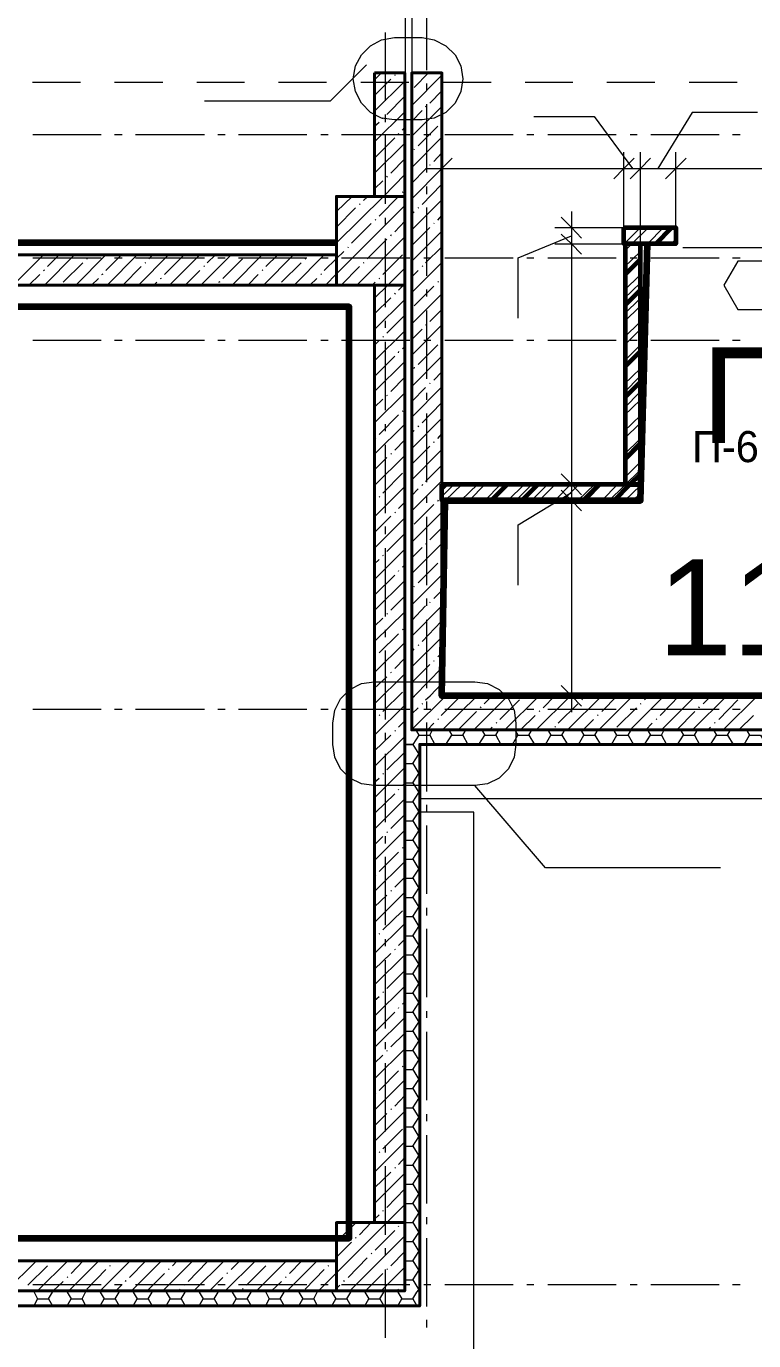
# Model space of a CAD drawing. Header units: millimetres. Extents: x -249154 to 415037, y -45458 to 354837.
# Drawn here: x -148140 to -142819, y 4701 to 14311 of the extents above; entities that cross this region are included whole.
import ezdxf

# ---------------------------------------------------------------- set-up
doc = ezdxf.new("R2010")
doc.units = ezdxf.units.MM
for name, color, linetype, lineweight in [('522 подвал шпакл финишная', 3, 'Continuous', 60), ('6.1.1) Кирпич 4 вып 28 п.', 20, 'Continuous', 60), ('696 покраска подвал', 211, 'Continuous', 120)]:
    doc.layers.add(name, color=color, linetype=linetype, lineweight=lineweight)
doc.layers.add('PDF _Текст', color=7, linetype='Continuous')
doc.styles.get("Standard").update_dxf_attribs({"font": 'arial.ttf'})

msp = doc.modelspace()

# ---------------------------------------------------------------- hatches: boundary and pattern name
at = {"layer": '6.1.1) Кирпич 4 вып 28 п.', "ltscale": 0.5}
h = msp.add_hatch(dxfattribs=at)
h.set_pattern_fill('ANSI32', color=256, scale=50)
h.paths.add_polyline_path([(-143770.4, 12838.9), (-143389.1, 12838.9), (-143389.1, 12720.3), (-143770.4, 12720.3)])
h = msp.add_hatch(dxfattribs=at)
h.set_pattern_fill('ANSI32', color=256, scale=50)
h.paths.add_polyline_path([(-143759.7, 10959.8), (-143647.5, 10959.8), (-143647.5, 12720.3), (-143759.7, 12720.3)])
h = msp.add_hatch(dxfattribs=at)
h.set_pattern_fill('ANSI32', color=256, scale=50)
h.paths.add_polyline_path([(-145100.6, 10962.2), (-143647.5, 10962.2), (-143647.5, 10843.6), (-145100.6, 10843.6)])

# ---------------------------------------------------------------- linework, layer by layer
at = {"lineweight": 9}
for points in [[(-145261.6, 8666.1), (-141207.4, 8666.1), (-141207.4, 909.4), (-104461.4, 909.4), (-104461.4, 23425.5), (-109621.2, 23425.5), (-118310, 23425.5), (-136505.1, 23425.5), (-136505.1, 29131.9), (-145320.9, 29131.9), (-145320.9, 28729.4)], [(-145363.2, 8564.4), (-145367.5, 8564.4), (-145367.5, 28632)], [(-145320.9, 28632), (-145320.9, 9157.5)], [(-145210.7, 13991.2), (-145210.7, 14495.3)], [(-145511.5, 13766.7), (-145511.5, 14266.6)], [(-145651.3, 14029.3), (-145918.2, 13762.4), (-146837.5, 13762.4)], [(-145592, 13919.2), (-145541.2, 13970)], [(-145443.7, 13953.1), (-145439.5, 13957.3)], [(-145320.9, 13961.5), (-145312.4, 13970)], [(-145320.9, 13732.8), (-145100.6, 13953.1)], [(-145303.9, 13864.1), (-145198, 13970)], [(-148095.7, 13902.2), (-147744.1, 13902.2)], [(-147494.1, 13902.2), (-147142.5, 13902.2)], [(-146892.6, 13902.2), (-146545.2, 13902.2)], [(-146295.2, 13902.2), (-145943.6, 13902.2)], [(-145693.7, 13902.2), (-145342.1, 13902.2)], [(-145592, 13804.8), (-145473.4, 13923.4)], [(-145592, 13690.4), (-145371.7, 13910.7)], [(-145210.7, 13838.7), (-145210.7, 13893.8)], [(-145189.6, 13749.7), (-145100.6, 13838.7)], [(-145092.1, 13902.2), (-144740.5, 13902.2)], [(-144490.6, 13902.2), (-144143.2, 13902.2)], [(-143893.2, 13902.2), (-143541.6, 13902.2)], [(-143291.7, 13902.2), (-142940.1, 13902.2)], [(-145503, 13665), (-145371.7, 13800.6)], [(-145592, 13465.9), (-145371.7, 13686.2)], [(-145511.5, 13609.9), (-145511.5, 13665)], [(-145320.9, 13508.2), (-145100.6, 13724.3)], [(-145320.9, 13618.4), (-145244.6, 13694.6)], [(-145219.2, 13724.3), (-145210.7, 13728.5)], [(-145210.7, 13241.4), (-145210.7, 13741.2)], [(-144427, 13652.3), (-143986.4, 13652.3), (-143706.8, 13271)], [(-142791.8, 13681.9), (-143270.5, 13681.9), (-143520.4, 13271)], [(-145592, 13580.3), (-145558.1, 13609.9)], [(-145532.7, 13635.3), (-145528.5, 13643.8)], [(-145388.7, 13550.6), (-145371.7, 13571.8)], [(-145274.3, 13436.2), (-145130.2, 13580.3)], [(-145104.8, 13609.9), (-145100.6, 13614.2)], [(-148091.5, 13521), (-147591.6, 13521)], [(-147494.1, 13521), (-147439.1, 13521)], [(-147341.6, 13521), (-146837.5, 13521)], [(-146740.1, 13521), (-146685, 13521)], [(-146587.5, 13521), (-146087.7, 13521)], [(-145986, 13521), (-145930.9, 13521)], [(-145833.5, 13521), (-145333.6, 13521)], [(-145592, 13237.1), (-145371.7, 13457.4)], [(-145587.8, 13351.5), (-145443.7, 13495.5)], [(-145511.5, 13012.6), (-145511.5, 13512.5)], [(-145418.3, 13525.2), (-145414.1, 13529.4)], [(-145320.9, 13279.5), (-145100.6, 13499.8)], [(-145231.9, 13521), (-145181.1, 13521)], [(-145079.4, 13521), (-144579.5, 13521)], [(-144477.9, 13521), (-144427, 13521)], [(-144325.3, 13521), (-143825.5, 13521)], [(-143723.8, 13521), (-143672.9, 13521)], [(-143571.3, 13521), (-143071.4, 13521)], [(-142973.9, 13521), (-142918.9, 13521)], [(-145303.9, 13410.8), (-145299.7, 13415)], [(-145159.9, 13321.8), (-145100.6, 13385.4)], [(-145100.6, 13376.9), (-145100.6, 13271), (-145100.6, 13152.4)], [(-144274.5, 12720.3), (-144151.7, 12720.3), (-143647.5, 12720.3), (-143647.5, 13271), (-143647.5, 13389.6)], [(-144274.5, 12838.9), (-144151.7, 12838.9), (-143770.4, 12838.9), (-143770.4, 13271), (-143770.4, 13389.6)], [(-143389.1, 12838.9), (-143389.1, 13271), (-143389.1, 13389.6)], [(-145473.4, 13237.1), (-145371.7, 13343)], [(-145320.9, 13050.7), (-145100.6, 13271)], [(-145320.9, 13165.1), (-145219.2, 13266.8)], [(-145219.2, 13271), (-143770.4, 13271), (-143647.5, 13271), (-143389.1, 13271), (-142287.7, 13271), (-140355.9, 13271), (-139135.8, 13271)], [(-145189.6, 13296.4), (-145185.3, 13300.7)], [(-145871.6, 12728.8), (-145528.5, 13067.7), (-145371.7, 13228.6)], [(-145592, 13122.7), (-145532.7, 13182)], [(-145503, 13207.5), (-145498.8, 13215.9)], [(-145388.7, 13097.3), (-145384.4, 13101.6)], [(-145244.6, 13008.4), (-145104.8, 13152.4)], [(-145210.7, 13084.6), (-145210.7, 13139.7)], [(-145952.1, 12419.5), (-145871.6, 12500), (-145371.7, 12999.9)], [(-145871.6, 12957.5), (-145757.2, 13067.7)], [(-145871.6, 12843.1), (-145731.8, 12982.9)], [(-145702.2, 13008.4), (-145697.9, 13012.6)], [(-145672.5, 13038), (-145642.8, 13067.7)], [(-145558.1, 12923.6), (-145418.3, 13067.7)], [(-145320.9, 12822), (-145100.6, 13042.2)], [(-145274.3, 12982.9), (-145270, 12987.2)], [(-145210.7, 12487.3), (-145210.7, 12987.2)], [(-145587.8, 12894), (-145583.5, 12898.2)], [(-145511.5, 12860.1), (-145511.5, 12910.9)], [(-145443.7, 12809.2), (-145371.7, 12885.5)], [(-145320.9, 12936.3), (-145303.9, 12953.3)], [(-145130.2, 12894), (-145100.6, 12927.9)], [(-144151.7, 12957.5), (-144151.7, 12720.3), (-144151.7, 10962.2), (-144151.7, 10843.6), (-144151.7, 9297.3)], [(-145761.5, 12724.5), (-145617.4, 12868.6)], [(-145473.4, 12779.6), (-145469.2, 12788.1)], [(-145320.9, 12707.6), (-145189.6, 12838.9)], [(-145320.9, 12593.2), (-145100.6, 12813.5)], [(-145159.9, 12868.6), (-145155.7, 12872.8)], [(-143770.4, 12716.1), (-143766.1, 12720.3), (-143647.5, 12838.9)], [(-143770.4, 12830.4), (-143761.9, 12838.9)], [(-143770.4, 12661), (-143711.1, 12720.3), (-143588.2, 12838.9)], [(-143596.7, 12720.3), (-143478.1, 12838.9)], [(-143537.4, 12720.3), (-143418.8, 12838.9)], [(-145786.9, 12694.9), (-145782.6, 12699.1)], [(-145723.3, 12419.5), (-145371.7, 12771.1)], [(-145647.1, 12610.1), (-145503, 12754.2)], [(-145511.5, 12258.5), (-145511.5, 12758.4)], [(-145219.2, 12580.5), (-145100.6, 12699.1)], [(-144541.4, 12178), (-144541.4, 12618.6), (-144151.7, 12779.6)], [(-143423, 12720.3), (-143389.1, 12754.2)], [(-143338.3, 12694.9), (-142338.5, 12694.9)], [(-148235.5, 12419.5), (-148015.2, 12639.8)], [(-148129.6, 12639.8), (-148125.3, 12639.8)], [(-148091.5, 12618.6), (-147591.6, 12618.6)], [(-148006.7, 12419.5), (-147786.4, 12639.8)], [(-147985.5, 12555.1), (-147900.8, 12639.8)], [(-147778, 12419.5), (-147557.7, 12639.8)], [(-147697.5, 12610.1), (-147693.2, 12614.4)], [(-147672.1, 12639.8), (-147672.1, 12639.8)], [(-147557.7, 12525.4), (-147443.3, 12639.8)], [(-147549.2, 12419.5), (-147328.9, 12639.8)], [(-147494.1, 12618.6), (-147439.1, 12618.6)], [(-147341.6, 12618.6), (-146837.5, 12618.6)], [(-147320.4, 12419.5), (-147100.1, 12639.8)], [(-147244.2, 12610.1), (-147214.5, 12639.8)], [(-147129.8, 12495.8), (-146985.8, 12639.8)], [(-147091.7, 12419.5), (-146871.4, 12639.8)], [(-146862.9, 12419.5), (-146642.6, 12639.8)], [(-146816.3, 12580.5), (-146757, 12639.8)], [(-146740.1, 12618.6), (-146685, 12618.6)], [(-146701.9, 12466.1), (-146557.9, 12610.1)], [(-146634.1, 12419.5), (-146413.9, 12639.8)], [(-146587.5, 12618.6), (-146087.7, 12618.6)], [(-146528.2, 12639.8), (-146528.2, 12639.8)], [(-146405.4, 12419.5), (-146185.1, 12639.8)], [(-146388.4, 12555.1), (-146299.5, 12639.8)], [(-146180.9, 12419.5), (-145960.6, 12639.8)], [(-146100.4, 12610.1), (-146096.1, 12614.4)], [(-146075, 12639.8), (-146075, 12639.8)], [(-145986, 12618.6), (-145930.9, 12618.6)], [(-145960.6, 12525.4), (-145871.6, 12614.4), (-145816.5, 12665.2)], [(-145833.5, 12618.6), (-145333.6, 12618.6)], [(-145532.7, 12495.8), (-145388.7, 12639.8)], [(-145231.9, 12618.6), (-145181.1, 12618.6)], [(-145079.4, 12618.6), (-144579.5, 12618.6)], [(-144477.9, 12618.6), (-144427, 12618.6)], [(-144325.3, 12618.6), (-143825.5, 12618.6)], [(-143770.4, 12546.6), (-143647.5, 12665.2)], [(-143770.4, 12487.3), (-143647.5, 12610.1)], [(-143723.8, 12618.6), (-143672.9, 12618.6)], [(-143571.3, 12618.6), (-143071.4, 12618.6)], [(-142973.9, 12618.6), (-142918.9, 12618.6)], [(-148121.1, 12419.5), (-148040.6, 12495.8)], [(-148015.2, 12525.4), (-148006.7, 12529.7)], [(-147871.2, 12440.7), (-147727.1, 12580.5)], [(-147587.3, 12495.8), (-147578.9, 12500)], [(-147434.8, 12419.5), (-147299.3, 12555.1)], [(-147269.6, 12580.5), (-147265.4, 12584.7)], [(-146977.3, 12419.5), (-146871.4, 12525.4)], [(-146841.7, 12555.1), (-146837.5, 12559.3)], [(-146519.8, 12419.5), (-146443.5, 12495.8)], [(-146413.9, 12525.4), (-146409.6, 12529.7)], [(-146274.1, 12440.7), (-146130, 12580.5)], [(-145986, 12495.8), (-145981.8, 12500)], [(-145837.7, 12419.5), (-145702.2, 12555.1)], [(-145672.5, 12580.5), (-145668.3, 12584.7)], [(-145592, 12322.1), (-145494.6, 12419.5), (-145371.7, 12542.4)], [(-145320.9, 12364.4), (-145100.6, 12584.7)], [(-145320.9, 12478.8), (-145274.3, 12525.4)], [(-145244.6, 12555.1), (-145240.4, 12559.3)], [(-143770.4, 12377.1), (-143647.5, 12495.8)], [(-147663.6, 12419.5), (-147612.7, 12466.1)], [(-147206.1, 12419.5), (-147184.9, 12440.7)], [(-147159.5, 12466.1), (-147151, 12470.3)], [(-146731.6, 12440.7), (-146723.1, 12444.9)], [(-146066.5, 12419.5), (-146015.6, 12466.1)], [(-145609, 12419.5), (-145587.8, 12440.7)], [(-145558.1, 12466.1), (-145553.9, 12470.3)], [(-145418.3, 12381.4), (-145380.2, 12419.5), (-145371.7, 12428)], [(-145303.9, 12267), (-145159.9, 12411)], [(-145130.2, 12440.7), (-145126, 12444.9)], [(-145104.8, 12466.1), (-145100.6, 12470.3)], [(-143770.4, 12317.8), (-143647.5, 12436.5)], [(-145592, 12207.7), (-145473.4, 12326.3)], [(-145592, 12093.3), (-145371.7, 12313.6)], [(-145443.7, 12351.7), (-145439.5, 12360.2)], [(-145320.9, 12135.7), (-145100.6, 12356)], [(-145210.7, 12334.8), (-145210.7, 12385.6)], [(-143770.4, 12203.5), (-143647.5, 12322.1)], [(-145210.7, 11733.2), (-145210.7, 12233.1)], [(-145189.6, 12152.6), (-145100.6, 12241.6)], [(-143770.4, 12148.4), (-143647.5, 12267)], [(-145511.5, 12106), (-145511.5, 12156.9)], [(-145503, 12067.9), (-145371.7, 12199.2)], [(-145320.9, 11906.9), (-145100.6, 12127.2)], [(-145219.2, 12127.2), (-145210.7, 12131.4)], [(-143770.4, 12034), (-143647.5, 12152.6)], [(-148091.5, 12017.1), (-147591.6, 12017.1)], [(-147494.1, 12017.1), (-147439.1, 12017.1)], [(-147341.6, 12017.1), (-146837.5, 12017.1)], [(-146740.1, 12017.1), (-146685, 12017.1)], [(-146587.5, 12017.1), (-146087.7, 12017.1)], [(-145986, 12017.1), (-145930.9, 12017.1)], [(-145833.5, 12017.1), (-145333.6, 12017.1)], [(-145592, 11864.5), (-145371.7, 12084.8)], [(-145592, 11978.9), (-145558.1, 12012.8)], [(-145532.7, 12038.2), (-145528.5, 12042.5)], [(-145320.9, 12021.3), (-145244.6, 12097.5)], [(-145231.9, 12017.1), (-145181.1, 12017.1)], [(-145104.8, 12012.8), (-145100.6, 12012.8)], [(-145079.4, 12017.1), (-144579.5, 12017.1)], [(-144477.9, 12017.1), (-144427, 12017.1)], [(-144325.3, 12017.1), (-143825.5, 12017.1)], [(-143770.4, 11974.7), (-143647.5, 12097.5)], [(-143723.8, 12017.1), (-143672.9, 12017.1)], [(-143571.3, 12017.1), (-143071.4, 12017.1)], [(-142973.9, 12017.1), (-142918.9, 12017.1)], [(-145511.5, 11504.5), (-145511.5, 12004.3)], [(-145418.3, 11923.9), (-145414.1, 11932.3)], [(-145388.7, 11953.5), (-145371.7, 11970.5)], [(-145274.3, 11839.1), (-145130.2, 11983.2)], [(-143770.4, 11860.3), (-143647.5, 11983.2)], [(-143770.4, 11805.2), (-143647.5, 11923.9)], [(-145592, 11640), (-145371.7, 11860.3)], [(-145587.8, 11754.4), (-145443.7, 11898.4)], [(-145320.9, 11678.1), (-145100.6, 11898.4)], [(-145473.4, 11640), (-145371.7, 11745.9)], [(-145303.9, 11809.5), (-145299.7, 11817.9)], [(-145159.9, 11724.7), (-145100.6, 11784.1)], [(-143770.4, 11690.9), (-143647.5, 11809.5)], [(-143770.4, 11631.5), (-143647.5, 11754.4)], [(-145592, 11411.3), (-145371.7, 11631.5)], [(-145320.9, 11453.6), (-145100.6, 11673.9)], [(-145320.9, 11568), (-145219.2, 11669.7)], [(-145210.7, 11580.7), (-145210.7, 11631.5)], [(-145189.6, 11699.3), (-145185.3, 11703.6)], [(-143770.4, 11517.2), (-143647.5, 11640)], [(-145592, 11525.6), (-145532.7, 11584.9)], [(-145503, 11610.4), (-145498.8, 11614.6)], [(-145244.6, 11411.3), (-145104.8, 11555.3)], [(-143770.4, 11462.1), (-143647.5, 11580.7)], [(-145558.1, 11326.5), (-145418.3, 11470.6)], [(-145388.7, 11496), (-145384.4, 11500.2)], [(-145320.9, 11224.9), (-145100.6, 11445.1)], [(-145210.7, 10979.1), (-145210.7, 11479)], [(-143770.4, 11347.7), (-143647.5, 11466.3)], [(-145592, 11182.5), (-145371.7, 11402.8)], [(-145511.5, 11351.9), (-145511.5, 11402.8)], [(-145320.9, 11339.2), (-145303.9, 11356.2)], [(-145274.3, 11381.6), (-145270, 11390.1)], [(-143770.4, 11292.6), (-143647.5, 11411.3)], [(-145587.8, 11296.9), (-145583.5, 11301.1)], [(-145511.5, 10750.4), (-145511.5, 11250.3)], [(-145443.7, 11212.1), (-145371.7, 11288.4)], [(-145159.9, 11267.2), (-145155.7, 11275.7)], [(-145130.2, 11296.9), (-145100.6, 11330.8)], [(-143770.4, 11178.3), (-143647.5, 11296.9)], [(-145592, 10953.7), (-145371.7, 11174)], [(-145592, 11068.1), (-145503, 11157.1)], [(-145473.4, 11182.5), (-145469.2, 11186.7)], [(-145320.9, 11110.5), (-145189.6, 11241.8)], [(-145320.9, 10996.1), (-145100.6, 11216.4)], [(-143770.4, 11118.9), (-143647.5, 11241.8)], [(-145219.2, 10983.4), (-145100.6, 11102)], [(-143876.3, 10843.6), (-143770.4, 10949.5), (-143647.5, 11068.1)], [(-143770.4, 11004.6), (-143647.5, 11127.4)], [(-145532.7, 10898.7), (-145388.7, 11042.7)], [(-145320.9, 10767.3), (-145100.6, 10987.6)], [(-145244.6, 10953.7), (-145240.4, 10962.2)], [(-145100.6, 10873.2), (-145011.6, 10962.2)], [(-145075.2, 10843.6), (-144952.3, 10962.2)], [(-144960.8, 10843.6), (-144837.9, 10962.2)], [(-144901.5, 10843.6), (-144782.9, 10962.2)], [(-144787.1, 10843.6), (-144668.5, 10962.2)], [(-144732, 10843.6), (-144609.2, 10962.2)], [(-144617.6, 10843.6), (-144494.8, 10962.2)], [(-144558.3, 10843.6), (-144439.7, 10962.2)], [(-144444, 10843.6), (-144325.3, 10962.2)], [(-144388.9, 10843.6), (-144270.3, 10962.2)], [(-144274.5, 10843.6), (-144155.9, 10962.2)], [(-144045.7, 10962.2), (-144151.7, 10962.2), (-144274.5, 10962.2)], [(-144215.2, 10843.6), (-144096.6, 10962.2)], [(-144105.1, 10843.6), (-143982.2, 10962.2)], [(-144045.7, 10843.6), (-143927.1, 10962.2)], [(-143931.4, 10843.6), (-143812.7, 10962.2)], [(-145592, 10725), (-145371.7, 10945.3)], [(-145558.1, 10869), (-145553.9, 10873.2)], [(-145320.9, 10881.7), (-145274.3, 10928.3)], [(-145210.7, 10826.6), (-145210.7, 10877.5)], [(-145104.8, 10869), (-145100.6, 10873.2)], [(-144541.4, 10225.1), (-144541.4, 10665.7), (-144151.7, 10902.9)], [(-143761.9, 10843.6), (-143647.5, 10953.7)], [(-143702.6, 10843.6), (-143647.5, 10898.7)], [(-145592, 10839.4), (-145587.8, 10839.4)], [(-145418.3, 10784.3), (-145371.7, 10830.9)], [(-145303.9, 10669.9), (-145159.9, 10813.9)], [(-145130.2, 10839.4), (-145126, 10847.8)], [(-144045.7, 10843.6), (-144151.7, 10843.6), (-144274.5, 10843.6)], [(-145592, 10610.6), (-145473.4, 10729.2)], [(-145592, 10496.2), (-145371.7, 10716.5)], [(-145443.7, 10754.6), (-145439.5, 10758.9)], [(-145320.9, 10538.6), (-145100.6, 10758.9)], [(-145210.7, 10225.1), (-145210.7, 10725)], [(-145511.5, 10597.9), (-145511.5, 10653)], [(-145503, 10470.8), (-145371.7, 10602.1)], [(-145189.6, 10555.5), (-145100.6, 10644.5)], [(-145592, 10267.4), (-145371.7, 10487.7)], [(-145511.5, 9996.3), (-145511.5, 10496.2)], [(-145320.9, 10309.8), (-145100.6, 10530.1)], [(-145320.9, 10424.2), (-145244.6, 10500.4)], [(-145219.2, 10525.9), (-145210.7, 10530.1)], [(-145592, 10381.8), (-145558.1, 10411.5)], [(-145532.7, 10441.1), (-145528.5, 10445.4)], [(-145274.3, 10242), (-145130.2, 10386.1)], [(-145104.8, 10411.5), (-145100.6, 10415.7)], [(-145587.8, 10157.3), (-145443.7, 10297.1)], [(-145418.3, 10326.8), (-145414.1, 10331)], [(-145388.7, 10356.4), (-145371.7, 10373.4)], [(-145320.9, 10081), (-145100.6, 10301.3)], [(-145592, 10038.7), (-145371.7, 10259)], [(-145303.9, 10212.4), (-145299.7, 10216.6)], [(-145159.9, 10127.6), (-145100.6, 10187)], [(-145473.4, 10042.9), (-145371.7, 10144.6)], [(-145210.7, 10072.6), (-145210.7, 10127.6)], [(-145189.6, 10098), (-145185.3, 10102.2)], [(-145592, 9814.2), (-145371.7, 10030.2)], [(-145503, 10013.3), (-145498.8, 10017.5)], [(-145320.9, 9852.3), (-145100.6, 10072.6)], [(-145320.9, 9966.7), (-145219.2, 10072.6)], [(-145592, 9924.3), (-145532.7, 9983.6)], [(-145511.5, 9843.8), (-145511.5, 9898.9)], [(-145388.7, 9898.9), (-145384.4, 9903.1)], [(-145244.6, 9814.2), (-145104.8, 9958.2)], [(-145210.7, 9471), (-145210.7, 9970.9)], [(-145592, 9585.4), (-145371.7, 9805.7)], [(-145558.1, 9729.4), (-145418.3, 9869.2)], [(-145320.9, 9627.8), (-145100.6, 9843.8)], [(-145511.5, 9242.2), (-145511.5, 9746.4)], [(-145320.9, 9737.9), (-145303.9, 9759.1)], [(-145274.3, 9784.5), (-145270, 9788.7)], [(-145130.2, 9699.8), (-145100.6, 9733.7)], [(-145587.8, 9699.8), (-145583.5, 9704)], [(-145443.7, 9615), (-145371.7, 9691.3)], [(-145320.9, 9513.4), (-145189.6, 9644.7)], [(-145320.9, 9399), (-145299.7, 9415.9), (-145100.6, 9619.3)], [(-145159.9, 9670.1), (-145155.7, 9674.4)], [(-145592, 9356.6), (-145371.7, 9576.9)], [(-145592, 9471), (-145503, 9555.7)], [(-145473.4, 9585.4), (-145469.2, 9589.6)], [(-145532.7, 9301.6), (-145388.7, 9441.4)], [(-145219.2, 9386.3), (-145185.3, 9415.9), (-145100.6, 9504.9)], [(-145592, 9127.9), (-145371.7, 9348.2)], [(-145320.9, 9170.2), (-145070.9, 9415.9)], [(-145320.9, 9284.6), (-145274.3, 9327)], [(-145244.6, 9356.6), (-145240.4, 9360.9)], [(-145210.7, 9318.5), (-145210.7, 9373.6)], [(-145104.8, 9271.9), (-144960.8, 9415.9)], [(-145096.4, 9166), (-144842.2, 9415.9)], [(-144867.6, 9166), (-144617.6, 9415.9)], [(-144816.8, 9327), (-144812.5, 9335.4)], [(-144791.3, 9356.6), (-144732, 9415.9)], [(-144677, 9242.2), (-144532.9, 9386.3)], [(-144638.8, 9166), (-144388.9, 9415.9)], [(-144503.3, 9415.9), (-144503.3, 9415.9)], [(-144410.1, 9166), (-144160.1, 9415.9)], [(-144359.2, 9327), (-144274.5, 9415.9)], [(-144045.7, 9415.9), (-144151.7, 9415.9), (-144274.5, 9415.9)], [(-144249.1, 9216.8), (-144105.1, 9356.6)], [(-144181.3, 9166), (-143931.4, 9415.9)], [(-144075.4, 9386.3), (-144071.2, 9390.5)], [(-144045.7, 9415.9), (-144045.7, 9415.9)], [(-143952.5, 9166), (-143702.6, 9415.9)], [(-143931.4, 9301.6), (-143817, 9415.9)], [(-143821.2, 9187.2), (-143677.2, 9327)], [(-143723.8, 9166), (-143473.8, 9415.9)], [(-143647.5, 9356.6), (-143643.3, 9360.9)], [(-143617.9, 9386.3), (-143588.2, 9415.9)], [(-143503.5, 9271.9), (-143363.7, 9415.9)], [(-143495, 9166), (-143245.1, 9415.9)], [(-143266.3, 9166), (-143016.3, 9415.9)], [(-143219.7, 9327), (-143215.4, 9335.4)], [(-143190, 9356.6), (-143130.7, 9415.9)], [(-143075.6, 9242.2), (-142935.8, 9386.3)], [(-143041.7, 9166), (-142791.8, 9415.9)], [(-142906.2, 9415.9), (-142901.9, 9415.9)], [(-148091.5, 9318.5), (-147591.6, 9318.5)], [(-147494.1, 9318.5), (-147439.1, 9318.5)], [(-147341.6, 9318.5), (-146837.5, 9318.5)], [(-146740.1, 9318.5), (-146685, 9318.5)], [(-146587.5, 9318.5), (-146087.7, 9318.5)], [(-145986, 9318.5), (-145930.9, 9318.5)], [(-145833.5, 9318.5), (-145333.6, 9318.5)], [(-145592, 9242.2), (-145587.8, 9242.2)], [(-145558.1, 9271.9), (-145553.9, 9276.1)], [(-145418.3, 9187.2), (-145371.7, 9233.8)], [(-145231.9, 9318.5), (-145181.1, 9318.5)], [(-145130.2, 9242.2), (-145126, 9246.5)], [(-145079.4, 9318.5), (-144579.5, 9318.5)], [(-144982, 9166), (-144846.4, 9301.6)], [(-144524.5, 9166), (-144418.5, 9271.9)], [(-144477.9, 9318.5), (-144427, 9318.5)], [(-144388.9, 9301.6), (-144384.7, 9305.8)], [(-144325.3, 9318.5), (-143825.5, 9318.5)], [(-144066.9, 9166), (-143990.7, 9242.2)], [(-143961, 9271.9), (-143956.8, 9276.1)], [(-143723.8, 9318.5), (-143672.9, 9318.5)], [(-143571.3, 9318.5), (-143071.4, 9318.5)], [(-143533.1, 9242.2), (-143528.9, 9246.5)], [(-143380.6, 9166), (-143249.3, 9301.6)], [(-142973.9, 9318.5), (-142918.9, 9318.5)], [(-142927.3, 9166), (-142821.4, 9271.9)], [(-145511.5, 9089.7), (-145511.5, 9144.8)], [(-145443.7, 9157.5), (-145439.5, 9161.8)], [(-145287, 9157.5), (-145270, 9127.9), (-145189.6, 9127.9), (-145151.4, 9060.1)], [(-145210.7, 8716.9), (-145210.7, 9221.1)], [(-145206.5, 9166), (-145159.9, 9216.8)], [(-145189.6, 9127.9), (-145172.6, 9157.5)], [(-145045.5, 9157.5), (-145028.6, 9127.9), (-144948.1, 9127.9), (-144910, 9060.1)], [(-144948.1, 9127.9), (-144931.1, 9157.5)], [(-144804, 9157.5), (-144787.1, 9127.9), (-144706.6, 9127.9), (-144668.5, 9060.1)], [(-144753.2, 9166), (-144732, 9187.2)], [(-144706.6, 9127.9), (-144689.7, 9157.5)], [(-144702.4, 9216.8), (-144698.1, 9221.1)], [(-144562.6, 9157.5), (-144545.6, 9127.9), (-144465.1, 9127.9), (-144422.8, 9060.1)], [(-144465.1, 9127.9), (-144448.2, 9157.5)], [(-144321.1, 9157.5), (-144304.2, 9127.9), (-144223.7, 9127.9), (-144181.3, 9060.1)], [(-144274.5, 9187.2), (-144270.3, 9191.4)], [(-144223.7, 9127.9), (-144206.7, 9157.5)], [(-144079.6, 9157.5), (-144062.7, 9127.9), (-143982.2, 9127.9), (-143939.8, 9060.1)], [(-143982.2, 9127.9), (-143965.3, 9157.5)], [(-143859.3, 9060.1), (-143821.2, 9127.9), (-143838.2, 9157.5)], [(-143736.5, 9127.9), (-143719.5, 9157.5)], [(-143609.4, 9166), (-143562.8, 9216.8)], [(-143592.5, 9157.5), (-143575.5, 9127.9), (-143495, 9127.9), (-143456.9, 9060.1)], [(-143495, 9127.9), (-143478.1, 9157.5)], [(-143351, 9157.5), (-143334, 9127.9), (-143253.5, 9127.9), (-143215.4, 9060.1)], [(-143253.5, 9127.9), (-143236.6, 9157.5)], [(-143156.1, 9166), (-143134.9, 9187.2)], [(-143109.5, 9157.5), (-143092.6, 9127.9), (-143012.1, 9127.9), (-142969.7, 9060.1), (-142973.9, 9060.1)], [(-143105.3, 9216.8), (-143101, 9221.1)], [(-143012.1, 9127.9), (-142995.1, 9157.5)], [(-142868, 9157.5), (-142851.1, 9127.9), (-142770.6, 9127.9), (-142728.2, 9060.1)], [(-145592, 9013.5), (-145473.4, 9127.9)], [(-145592, 8899.1), (-145371.7, 9119.4)], [(-145270, 9127.9), (-145312.4, 9060.1), (-145363.2, 9060.1), (-145312.4, 9060.1), (-145270, 8988.1), (-145261.6, 8988.1)], [(-145312.4, 9060.1), (-145312.4, 9060.1)], [(-145261.6, 5056.7), (-145261.6, 9055.8), (-140817.6, 9055.8), (-140817.6, 1409.2)], [(-145151.4, 9060.1), (-145151.4, 9060.1)], [(-145070.9, 9060.1), (-145028.6, 9127.9)], [(-145070.9, 9060.1), (-145070.9, 9060.1)], [(-144910, 9060.1), (-144910, 9060.1)], [(-144829.5, 9060.1), (-144787.1, 9127.9)], [(-144829.5, 9060.1), (-144829.5, 9060.1)], [(-144668.5, 9060.1), (-144668.5, 9060.1)], [(-144583.8, 9060.1), (-144545.6, 9127.9)], [(-144583.8, 9060.1), (-144583.8, 9060.1)], [(-144422.8, 9060.1), (-144422.8, 9060.1)], [(-144342.3, 9060.1), (-144304.2, 9127.9)], [(-144342.3, 9060.1), (-144342.3, 9060.1)], [(-144181.3, 9060.1), (-144181.3, 9060.1)], [(-144100.8, 9060.1), (-144062.7, 9127.9)], [(-144100.8, 9060.1), (-144100.8, 9060.1)], [(-143939.8, 9060.1), (-143939.8, 9060.1)], [(-143859.3, 9060.1), (-143859.3, 9060.1)], [(-143817, 9127.9), (-143736.5, 9127.9), (-143698.4, 9060.1)], [(-143698.4, 9060.1), (-143698.4, 9060.1)], [(-143617.9, 9060.1), (-143575.5, 9127.9)], [(-143617.9, 9060.1), (-143617.9, 9060.1)], [(-143456.9, 9060.1), (-143456.9, 9060.1)], [(-143376.4, 9060.1), (-143334, 9127.9)], [(-143376.4, 9060.1), (-143376.4, 9060.1)], [(-143215.4, 9060.1), (-143215.4, 9060.1)], [(-143130.7, 9060.1), (-143134.9, 9060.1), (-143092.6, 9127.9)], [(-142889.2, 9060.1), (-142851.1, 9127.9)], [(-142889.2, 9060.1), (-142889.2, 9060.1)], [(-145511.5, 8492.4), (-145511.5, 8992.3)], [(-145503, 8873.7), (-145371.7, 9005)], [(-145312.4, 8920.3), (-145270, 8988.1)], [(-145592, 8670.3), (-145371.7, 8890.6)], [(-145532.7, 8844), (-145528.5, 8848.3)], [(-145363.2, 8920.3), (-145312.4, 8920.3), (-145270, 8848.3), (-145261.6, 8848.3)], [(-145312.4, 8780.5), (-145270, 8848.3)], [(-145592, 8784.7), (-145558.1, 8814.4)], [(-145388.7, 8759.3), (-145371.7, 8776.3)], [(-145363.2, 8780.5), (-145312.4, 8780.5), (-145270, 8708.5), (-145261.6, 8708.5)], [(-143062.9, 8157.7), (-144342.3, 8157.7), (-144859.1, 8759.3)], [(-145592, 8441.6), (-145371.7, 8661.9)], [(-145587.8, 8560.2), (-145443.7, 8700)], [(-145418.3, 8729.7), (-145414.1, 8733.9)], [(-145312.4, 8640.7), (-145270, 8708.5)], [(-191560.6, 1307.6), (-191560.6, 909.4), (-153874.1, 909.4), (-153874.1, 4565.3), (-144867.6, 4565.3), (-144867.6, 8564.4), (-145261.6, 8564.4)], [(-145363.2, 8640.7), (-145312.4, 8640.7), (-145270, 8568.7), (-145261.6, 8568.7)], [(-145312.4, 8500.9), (-145270, 8568.7)], [(-145210.7, 8564.4), (-145210.7, 8619.5)], [(-145473.4, 8445.8), (-145371.7, 8547.5)], [(-145363.2, 8500.9), (-145312.4, 8500.9), (-145270, 8428.9), (-145261.6, 8428.9)], [(-145210.7, 7967.1), (-145210.7, 8467)], [(-145592, 8212.8), (-145371.7, 8433.1)], [(-145592, 8327.2), (-145532.7, 8386.5)], [(-145511.5, 8335.7), (-145511.5, 8390.7)], [(-145503, 8416.2), (-145498.8, 8420.4)], [(-145363.2, 8361.1), (-145312.4, 8361.1), (-145270, 8289.1), (-145261.6, 8289.1)], [(-145312.4, 8361.1), (-145270, 8428.9)], [(-145558.1, 8132.3), (-145418.3, 8272.1)], [(-145388.7, 8301.8), (-145384.4, 8306)], [(-145312.4, 8221.3), (-145270, 8289.1)], [(-145592, 7984.1), (-145371.7, 8204.3)], [(-145511.5, 7738.3), (-145511.5, 8238.2)], [(-145363.2, 8221.3), (-145312.4, 8221.3), (-145270, 8149.3), (-145261.6, 8149.3)], [(-145587.8, 8102.7), (-145583.5, 8106.9)], [(-145443.7, 8017.9), (-145371.7, 8090)], [(-145363.2, 8081.5), (-145312.4, 8081.5), (-145270, 8009.5), (-145261.6, 8009.5)], [(-145312.4, 8081.5), (-145270, 8149.3)], [(-145592, 7759.5), (-145371.7, 7979.8)], [(-145473.4, 7988.3), (-145469.2, 7992.5)], [(-145312.4, 7941.7), (-145270, 8009.5)], [(-145592, 7873.9), (-145503, 7958.6)], [(-145363.2, 7941.7), (-145312.4, 7941.7), (-145270, 7869.7), (-145261.6, 7869.7)], [(-145532.7, 7704.5), (-145388.7, 7844.3)], [(-145363.2, 7801.9), (-145312.4, 7801.9), (-145270, 7729.9), (-145261.6, 7729.9)], [(-145312.4, 7801.9), (-145270, 7869.7)], [(-145210.7, 7810.4), (-145210.7, 7865.4)], [(-145592, 7530.8), (-145371.7, 7751.1)], [(-145312.4, 7662.1), (-145270, 7729.9)], [(-145210.7, 7213), (-145210.7, 7712.9)], [(-145592, 7645.1), (-145587.8, 7645.1)], [(-145558.1, 7674.8), (-145553.9, 7679)], [(-145511.5, 7585.8), (-145511.5, 7636.7)], [(-145418.3, 7590.1), (-145371.7, 7636.7)], [(-145363.2, 7662.1), (-145312.4, 7662.1), (-145270, 7590.1), (-145261.6, 7590.1)], [(-145592, 7416.4), (-145473.4, 7530.8)], [(-145592, 7302), (-145371.7, 7522.3)], [(-145443.7, 7560.4), (-145439.5, 7564.7)], [(-145363.2, 7522.3), (-145312.4, 7522.3), (-145270, 7450.3), (-145261.6, 7450.3)], [(-145312.4, 7522.3), (-145270, 7590.1)], [(-145511.5, 6984.3), (-145511.5, 7484.2)], [(-145503, 7276.6), (-145371.7, 7407.9)], [(-145312.4, 7382.5), (-145270, 7450.3)], [(-145363.2, 7382.5), (-145312.4, 7382.5), (-145270, 7310.5), (-145261.6, 7310.5)], [(-145312.4, 7242.7), (-145270, 7310.5)], [(-145592, 7073.2), (-145371.7, 7293.5)], [(-145592, 7187.6), (-145558.1, 7217.3)], [(-145532.7, 7246.9), (-145528.5, 7251.2)], [(-145363.2, 7242.7), (-145312.4, 7242.7), (-145270, 7170.7), (-145261.6, 7170.7)], [(-145418.3, 7132.5), (-145414.1, 7136.8)], [(-145388.7, 7162.2), (-145371.7, 7179.1)], [(-145312.4, 7102.9), (-145270, 7170.7)], [(-145592, 6844.5), (-145371.7, 7064.8)], [(-145587.8, 6958.9), (-145443.7, 7102.9)], [(-145363.2, 7102.9), (-145312.4, 7102.9), (-145270, 7030.9), (-145261.6, 7030.9)], [(-145312.4, 6963.1), (-145270, 7030.9)], [(-145210.7, 7060.5), (-145210.7, 7111.4)], [(-145473.4, 6848.7), (-145371.7, 6950.4)], [(-145363.2, 6963.1), (-145312.4, 6963.1), (-145270, 6891.1), (-145261.6, 6891.1)], [(-145210.7, 6459), (-145210.7, 6958.9)], [(-145592, 6615.7), (-145371.7, 6836)], [(-145511.5, 6831.8), (-145511.5, 6882.6)], [(-145503, 6819.1), (-145498.8, 6823.3)], [(-145363.2, 6823.3), (-145312.4, 6823.3), (-145270, 6751.3), (-145261.6, 6751.3)], [(-145312.4, 6823.3), (-145270, 6891.1)], [(-145592, 6730.1), (-145532.7, 6789.4)], [(-145511.5, 6230.2), (-145511.5, 6730.1)], [(-145312.4, 6683.5), (-145270, 6751.3)], [(-145558.1, 6531), (-145418.3, 6675)], [(-145388.7, 6704.7), (-145384.4, 6708.9)], [(-145363.2, 6683.5), (-145312.4, 6683.5), (-145270, 6611.5), (-145261.6, 6611.5)], [(-145592, 6387), (-145371.7, 6607.2)], [(-145363.2, 6543.7), (-145312.4, 6543.7), (-145270, 6471.7), (-145261.6, 6471.7)], [(-145312.4, 6543.7), (-145270, 6611.5)], [(-145587.8, 6505.6), (-145583.5, 6509.8)], [(-145443.7, 6416.6), (-145371.7, 6492.9)], [(-145312.4, 6403.9), (-145270, 6471.7)], [(-145592, 6158.2), (-145371.7, 6378.5)], [(-145592, 6272.6), (-145503, 6361.5)], [(-145473.4, 6391.2), (-145469.2, 6395.4)], [(-145363.2, 6403.9), (-145312.4, 6403.9), (-145270, 6331.9), (-145261.6, 6331.9)], [(-145210.7, 6306.5), (-145210.7, 6357.3)], [(-145532.7, 6103.1), (-145388.7, 6247.2)], [(-145363.2, 6264.1), (-145312.4, 6264.1), (-145270, 6192.1), (-145261.6, 6192.1)], [(-145312.4, 6264.1), (-145270, 6331.9)], [(-145592, 5933.7), (-145371.7, 6154)], [(-145312.4, 6124.3), (-145270, 6192.1)], [(-145210.7, 5704.9), (-145210.7, 6204.8)], [(-145558.1, 6077.7), (-145553.9, 6081.9)], [(-145511.5, 6077.7), (-145511.5, 6128.5)], [(-145363.2, 6124.3), (-145312.4, 6124.3), (-145270, 6052.3), (-145261.6, 6052.3)], [(-145592, 6043.8), (-145587.8, 6048)], [(-145511.5, 5476.1), (-145511.5, 5976)], [(-145443.7, 5963.3), (-145439.5, 5967.6)], [(-145418.3, 5988.7), (-145371.7, 6039.6)], [(-145363.2, 5984.5), (-145312.4, 5984.5), (-145270, 5912.5), (-145261.6, 5912.5)], [(-145312.4, 5984.5), (-145270, 6052.3)], [(-145592, 5819.3), (-145473.4, 5933.7)], [(-145592, 5704.9), (-145371.7, 5925.2)], [(-145312.4, 5844.7), (-145270, 5912.5)], [(-145503, 5675.2), (-145371.7, 5810.8)], [(-145363.2, 5844.7), (-145312.4, 5844.7), (-145270, 5772.7), (-145261.6, 5772.7)], [(-145312.4, 5704.9), (-145270, 5772.7)], [(-146002.9, 5065.2), (-145871.6, 5196.5), (-145503, 5565.1), (-145371.7, 5696.4)], [(-145363.2, 5704.9), (-145312.4, 5704.9), (-145270, 5632.9), (-145261.6, 5632.9)], [(-145592, 5590.5), (-145558.1, 5620.2)], [(-145532.7, 5649.8), (-145528.5, 5654.1)], [(-145388.7, 5560.9), (-145388.7, 5565.1), (-145371.7, 5582)], [(-145312.4, 5565.1), (-145270, 5632.9)], [(-145210.7, 5552.4), (-145210.7, 5603.2)], [(-145871.6, 5425.3), (-145727.6, 5565.1)], [(-145846.2, 5560.9), (-145842, 5565.1)], [(-145702.2, 5476.1), (-145617.4, 5565.1)], [(-145587.8, 5361.8), (-145443.7, 5505.8)], [(-145418.3, 5535.4), (-145414.1, 5539.7)], [(-145363.2, 5565.1), (-145312.4, 5565.1), (-145270, 5493.1), (-145261.6, 5493.1)], [(-145312.4, 5425.3), (-145270, 5493.1)], [(-145871.6, 5310.9), (-145761.5, 5421.1)], [(-145774.2, 5065.2), (-145371.7, 5467.7)], [(-145731.8, 5450.7), (-145727.6, 5455)], [(-145363.2, 5425.3), (-145312.4, 5425.3), (-145270, 5353.3), (-145261.6, 5353.3)], [(-145210.7, 4950.8), (-145210.7, 5450.7)], [(-145786.9, 5162.7), (-145647.1, 5306.7)], [(-145617.4, 5336.3), (-145613.2, 5340.6)], [(-145511.5, 5323.6), (-145511.5, 5378.7)], [(-145473.4, 5247.4), (-145371.7, 5353.3)], [(-145312.4, 5285.5), (-145270, 5353.3)], [(-148286.3, 5065.2), (-148066, 5285.5)], [(-148129.6, 5107.6), (-147985.5, 5247.4)], [(-148057.6, 5065.2), (-147837.3, 5285.5)], [(-147955.9, 5277), (-147951.7, 5281.3)], [(-147828.8, 5065.2), (-147608.5, 5285.5)], [(-147811.9, 5192.3), (-147722.9, 5285.5)], [(-147697.5, 5077.9), (-147557.7, 5222)], [(-147600, 5065.2), (-147379.7, 5285.5)], [(-147528, 5247.4), (-147523.8, 5251.6)], [(-147498.4, 5277), (-147494.1, 5285.5)], [(-147384, 5162.7), (-147265.4, 5285.5)], [(-147371.3, 5065.2), (-147151, 5285.5)], [(-147256.9, 5065.2), (-147129.8, 5192.3)], [(-147142.5, 5065.2), (-146922.2, 5285.5)], [(-147100.1, 5222), (-147095.9, 5226.2)], [(-147070.5, 5247.4), (-147036.6, 5285.5)], [(-146956.1, 5133), (-146816.3, 5277)], [(-146913.7, 5065.2), (-146693.5, 5285.5)], [(-146685, 5065.2), (-146464.7, 5285.5)], [(-146672.3, 5192.3), (-146668, 5196.5)], [(-146642.6, 5222), (-146579.1, 5285.5)], [(-146528.2, 5107.6), (-146388.4, 5247.4)], [(-146456.2, 5065.2), (-146235.9, 5285.5)], [(-146358.8, 5277), (-146354.6, 5281.3)], [(-146231.7, 5065.2), (-146011.4, 5285.5)], [(-146214.8, 5192.3), (-146125.8, 5285.5)], [(-146100.4, 5077.9), (-145960.6, 5222)], [(-145930.9, 5247.4), (-145926.7, 5251.6)], [(-145901.3, 5277), (-145897, 5285.5)], [(-145659.8, 5065.2), (-145532.7, 5192.3)], [(-145545.4, 5065.2), (-145371.7, 5238.9)], [(-145511.5, 4722.1), (-145511.5, 5222)], [(-145503, 5222), (-145498.8, 5226.2)], [(-145363.2, 5285.5), (-145312.4, 5285.5), (-145270, 5213.5), (-145261.6, 5213.5)], [(-145312.4, 5145.7), (-145270, 5213.5)], [(-148091.5, 5111.8), (-147591.6, 5111.8)], [(-147943.2, 5065.2), (-147871.2, 5133)], [(-147841.5, 5162.7), (-147837.3, 5166.9)], [(-147494.1, 5111.8), (-147439.1, 5111.8)], [(-147485.7, 5065.2), (-147443.3, 5107.6)], [(-147413.6, 5133), (-147409.4, 5141.5)], [(-147341.6, 5111.8), (-146837.5, 5111.8)], [(-146985.8, 5107.6), (-146981.5, 5111.8)], [(-146799.4, 5065.2), (-146701.9, 5162.7)], [(-146740.1, 5111.8), (-146685, 5111.8)], [(-146587.5, 5111.8), (-146087.7, 5111.8)], [(-146346.1, 5065.2), (-146274.1, 5133)], [(-146244.4, 5162.7), (-146240.2, 5166.9)], [(-145986, 5111.8), (-145930.9, 5111.8)], [(-145888.6, 5065.2), (-145871.6, 5082.2), (-145846.2, 5107.6)], [(-145833.5, 5111.8), (-145333.6, 5111.8)], [(-145816.5, 5133), (-145812.3, 5141.5)], [(-145388.7, 5107.6), (-145384.4, 5111.8)], [(-145363.2, 5145.7), (-145312.4, 5145.7), (-145270, 5073.7)], [(-145231.9, 5111.8), (-145181.1, 5111.8)], [(-145079.4, 5111.8), (-144579.5, 5111.8)], [(-144477.9, 5111.8), (-144427, 5111.8)], [(-144325.3, 5111.8), (-143825.5, 5111.8)], [(-143723.8, 5111.8), (-143672.9, 5111.8)], [(-143571.3, 5111.8), (-143071.4, 5111.8)], [(-142973.9, 5111.8), (-142918.9, 5111.8)], [(-148083, 5056.7), (-148057.6, 5005.9), (-147977.1, 5005.9), (-147947.4, 4955.1)], [(-148083, 4955.1), (-148057.6, 5005.9)], [(-147977.1, 5005.9), (-147947.4, 5056.7)], [(-147841.5, 5056.7), (-147811.9, 5005.9), (-147731.4, 5005.9), (-147705.9, 4955.1)], [(-147841.5, 4955.1), (-147811.9, 5005.9)], [(-147731.4, 5005.9), (-147705.9, 5056.7)], [(-147600, 5056.7), (-147570.4, 5005.9), (-147489.9, 5005.9), (-147460.2, 4955.1)], [(-147600, 4955.1), (-147570.4, 5005.9)], [(-147489.9, 5005.9), (-147460.2, 5056.7)], [(-147358.6, 5056.7), (-147328.9, 5005.9), (-147248.4, 5005.9), (-147218.8, 4955.1)], [(-147358.6, 4955.1), (-147328.9, 5005.9)], [(-147248.4, 5005.9), (-147218.8, 5056.7)], [(-147117.1, 5056.7), (-147087.4, 5005.9), (-147006.9, 5005.9), (-146977.3, 4955.1)], [(-147117.1, 4955.1), (-147087.4, 5005.9)], [(-147028.1, 5065.2), (-147015.4, 5077.9)], [(-147006.9, 5005.9), (-146977.3, 5056.7)], [(-146875.6, 5056.7), (-146846, 5005.9), (-146765.5, 5005.9), (-146735.8, 4955.1)], [(-146875.6, 4955.1), (-146846, 5005.9)], [(-146765.5, 5005.9), (-146735.8, 5056.7)], [(-146634.1, 5056.7), (-146604.5, 5005.9), (-146524, 5005.9), (-146494.3, 4955.1)], [(-146634.1, 4955.1), (-146604.5, 5005.9)], [(-146557.9, 5077.9), (-146553.7, 5082.2)], [(-146524, 5005.9), (-146494.3, 5056.7)], [(-146388.4, 5056.7), (-146363, 5005.9), (-146282.5, 5005.9), (-146252.9, 4955.1)], [(-146388.4, 4955.1), (-146363, 5005.9)], [(-146282.5, 5005.9), (-146252.9, 5056.7)], [(-146147, 5056.7), (-146117.3, 5005.9), (-146036.8, 5005.9), (-146011.4, 4955.1)], [(-146147, 4955.1), (-146117.3, 5005.9)], [(-146036.8, 5005.9), (-146011.4, 5056.7)], [(-145905.5, 5056.7), (-145875.8, 5005.9), (-145795.4, 5005.9), (-145765.7, 4955.1)], [(-145905.5, 4955.1), (-145875.8, 5005.9)], [(-145795.4, 5005.9), (-145765.7, 5056.7)], [(-145664, 5056.7), (-145634.4, 5005.9), (-145553.9, 5005.9), (-145524.2, 4955.1)], [(-145664, 4955.1), (-145634.4, 5005.9)], [(-145553.9, 5005.9), (-145524.2, 5056.7)], [(-145431, 5065.2), (-145418.3, 5077.9)], [(-145422.6, 5056.7), (-145392.9, 5005.9), (-145312.4, 5005.9), (-145282.8, 4955.1)], [(-145422.6, 4955.1), (-145392.9, 5005.9)], [(-145312.4, 5005.9), (-145282.8, 5056.7), (-145270, 5073.7), (-145261.6, 5073.7)], [(-154268, 1409.2), (-154268, 4955.1), (-145261.6, 4955.1)], [(-145261.6, 4955.1), (-145261.6, 4955.1)], [(-145210.7, 4798.3), (-145210.7, 4853.4)]]:
    msp.add_lwpolyline(points, dxfattribs=at)
for points in [[(-145448, 14228.4), (-145244.6, 14228.4), (-145155.7, 14211.5), (-145070.9, 14169.1), (-145003.2, 14101.3), (-144960.8, 14020.8), (-144948.1, 13927.6), (-144960.8, 13834.4), (-145003.2, 13749.7), (-145070.9, 13681.9), (-145155.7, 13639.6), (-145244.6, 13626.9), (-145448, 13626.9), (-145541.2, 13639.6), (-145621.7, 13681.9), (-145689.4, 13749.7), (-145731.8, 13834.4), (-145748.8, 13927.6), (-145731.8, 14020.8), (-145689.4, 14101.3), (-145621.7, 14169.1), (-145541.2, 14211.5)], [(-145100.6, 10843.6), (-143770.4, 10843.6), (-143647.5, 10843.6), (-143647.5, 12720.3), (-143389.1, 12720.3), (-143389.1, 12838.9), (-143770.4, 12838.9), (-143770.4, 12720.3), (-143770.4, 10962.2), (-145100.6, 10962.2)], [(-142935.8, 12593.2), (-143037.5, 12419.5), (-142935.8, 12241.6), (-142732.5, 12241.6), (-142630.8, 12419.5), (-142732.5, 12593.2)], [(-145596.2, 9517.6), (-144859.1, 9517.6), (-144765.9, 9504.9), (-144681.2, 9462.5), (-144613.4, 9394.8), (-144571, 9310), (-144558.3, 9216.8), (-144558.3, 9060.1), (-144571, 8966.9), (-144613.4, 8882.2), (-144681.2, 8814.4), (-144765.9, 8772), (-144859.1, 8759.3), (-145596.2, 8759.3), (-145689.4, 8772), (-145774.2, 8814.4), (-145842, 8882.2), (-145884.3, 8966.9), (-145897, 9060.1), (-145897, 9216.8), (-145884.3, 9310), (-145842, 9394.8), (-145774.2, 9462.5), (-145689.4, 9504.9)]]:
    msp.add_lwpolyline(points, close=True, dxfattribs=at)
at = {"lineweight": 40}
for points in [[(-145592, 13970), (-145592, 13067.7), (-145371.7, 13067.7), (-145371.7, 13970)], [(-145371.7, 12419.5), (-145371.7, 13067.7), (-145871.6, 13067.7), (-145871.6, 12419.5)], [(-149222.6, 12419.5), (-145871.6, 12419.5), (-145871.6, 12639.8), (-149222.6, 12639.8)], [(-145592, 12419.5), (-145592, 5565.1), (-145371.7, 5565.1), (-145371.7, 12419.5)], [(-145371.7, 5565.1), (-145871.6, 5565.1), (-145871.6, 5065.2), (-145371.7, 5065.2)], [(-149222.6, 5065.2), (-145871.6, 5065.2), (-145871.6, 5285.5), (-149222.6, 5285.5)]]:
    msp.add_lwpolyline(points, close=True, dxfattribs=at)
for points in [[(-145100.6, 10962.2), (-145100.6, 13970), (-145320.9, 13970), (-145320.9, 9415.9), (-145320.9, 9166), (-140707.5, 9166), (-140707.5, 1409.2), (-140457.6, 1409.2), (-136433, 1409.2), (-136433, 1659.2), (-140457.6, 1659.2), (-140457.6, 9166), (-140457.6, 9415.9), (-140457.6, 12118.7), (-140707.5, 12118.7), (-140707.5, 9415.9), (-145100.6, 9415.9), (-145100.6, 10843.6)], [(-145261.6, 4955.1), (-145261.6, 5056.7), (-145261.6, 9055.8), (-145261.6, 9060.1), (-140813.4, 9060.1), (-140813.4, 9055.8), (-140813.4, 1409.2), (-140813.4, 1307.6), (-104859.6, 1307.6), (-104859.6, 1409.2), (-104859.6, 1307.6)], [(-145261.6, 5056.7), (-145261.6, 4955.1), (-154268, 4955.1), (-154268, 1409.2), (-154268, 1307.6)]]:
    msp.add_lwpolyline(points, dxfattribs=at)
at = {"lineweight": 18}
for points in [[(-145024.3, 13347.3), (-145100.6, 13271), (-145176.8, 13194.8)], [(-143694.1, 13347.3), (-143770.4, 13271), (-143842.4, 13194.8)], [(-143575.5, 13347.3), (-143647.5, 13271), (-143723.8, 13194.8)], [(-143312.9, 13347.3), (-143389.1, 13271), (-143465.4, 13194.8)], [(-144079.6, 12762.7), (-144151.7, 12838.9), (-144227.9, 12915.2)], [(-144079.6, 12644), (-144151.7, 12720.3), (-144227.9, 12792.3)], [(-144079.6, 10886), (-144151.7, 10962.2), (-144227.9, 11038.5)], [(-144079.6, 10767.3), (-144151.7, 10843.6), (-144227.9, 10919.8)], [(-144079.6, 9339.7), (-144151.7, 9415.9), (-144227.9, 9492.2)]]:
    msp.add_lwpolyline(points, dxfattribs=at)
at = {"layer": '522 подвал шпакл финишная', "ltscale": 0.5}
for points in [[(-145871.6, 12728.8), (-149222.6, 12728.8), (-149205.3, 13067.7), (-150243.5, 13088.8)], [(-142287.7, 12720.3), (-140707.5, 12720.3), (-140707.5, 9415.9), (-145100.6, 9415.9), (-145075.2, 10843.6), (-143647.5, 10843.6), (-143596.7, 12720.3)], [(-154174.8, 12259.1), (-154174.8, 5450.7), (-145779.2, 5450.7), (-145779.2, 12259.1), (-149413.2, 12259.1)]]:
    msp.add_lwpolyline(points, dxfattribs=at)
at = {"layer": '6.1.1) Кирпич 4 вып 28 п.', "ltscale": 0.5}
for points in [[(-143770.4, 12838.9), (-143389.1, 12838.9), (-143389.1, 12720.3), (-143770.4, 12720.3)], [(-143759.7, 10959.8), (-143647.5, 10959.8), (-143647.5, 12720.3), (-143759.7, 12720.3)], [(-145100.6, 10962.2), (-143647.5, 10962.2), (-143647.5, 10843.6), (-145100.6, 10843.6)]]:
    msp.add_lwpolyline(points, close=True, dxfattribs=at)
at = {"layer": '696 покраска подвал', "ltscale": 0.5}
for points in [[(-145871.6, 12728.8), (-149222.6, 12728.8), (-149205.3, 13067.7), (-150243.5, 13088.8)], [(-142287.7, 12720.3), (-140707.5, 12720.3), (-140707.5, 9415.9), (-145100.6, 9415.9), (-145075.2, 10843.6), (-143647.5, 10843.6), (-143596.7, 12720.3)], [(-154174.8, 12259.1), (-154174.8, 5450.7), (-145779.2, 5450.7), (-145779.2, 12259.1), (-149413.2, 12259.1)]]:
    msp.add_lwpolyline(points, dxfattribs=at)

# ---------------------------------------------------------------- texts
at = {"char_height": 700, "attachment_point": 4}
for s, insert in [('П-6', (-143200.8, 11608.7)), ('11,8', (-143521.8, 9997.8))]:
    msp.add_mtext(s, dxfattribs=dict(at, insert=insert))
at = {"layer": 'PDF _Текст', "insert": (-143271.2, 11236.4), "char_height": 227.67, "attachment_point": 4, "style": ''}
msp.add_mtext('П-6', dxfattribs=at)

doc.saveas('drawing.dxf')
